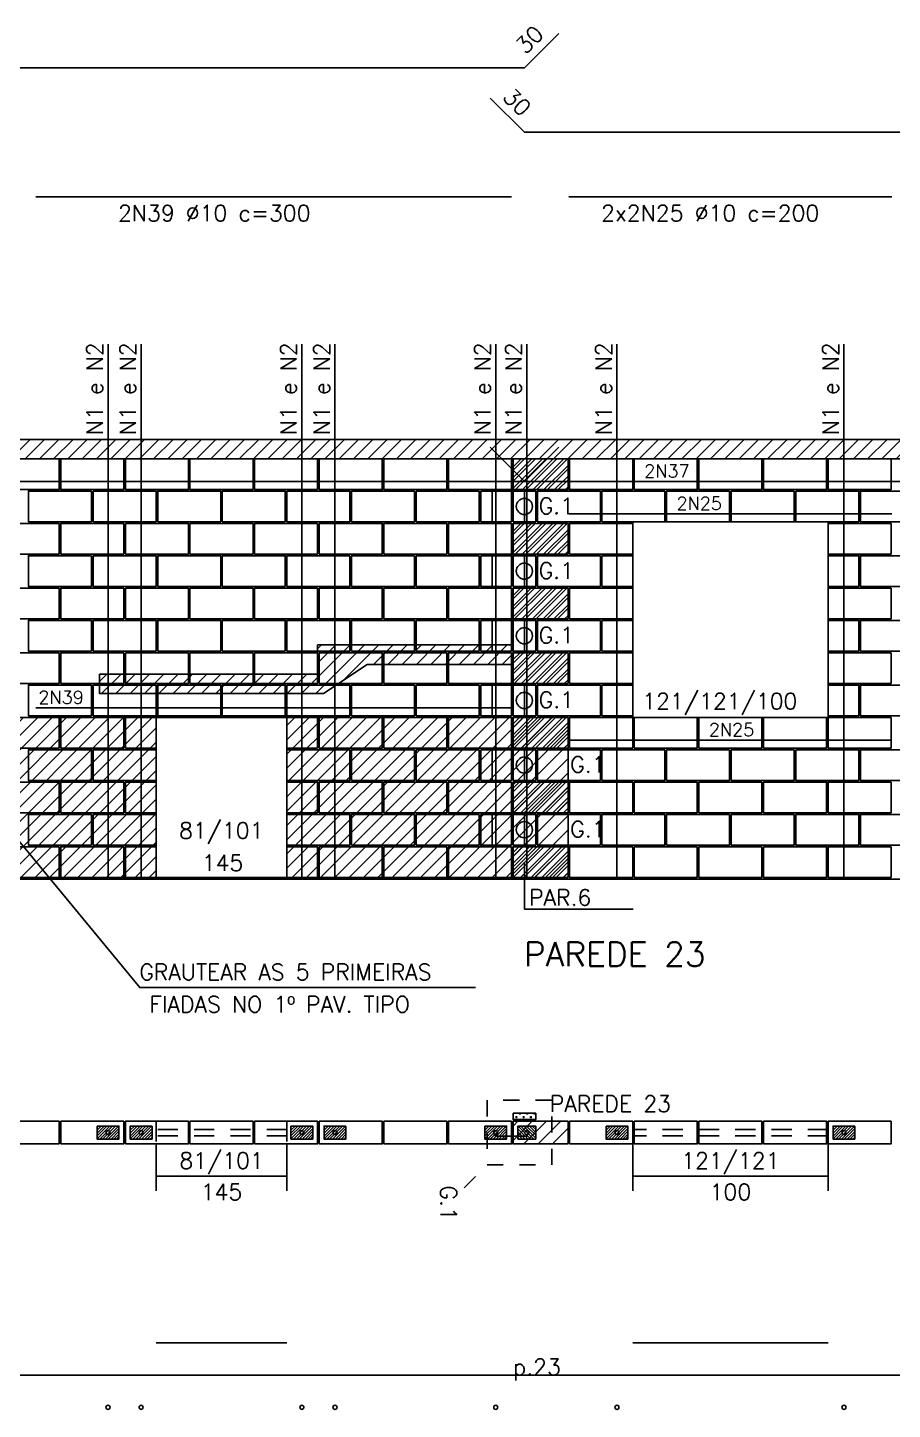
# Model space of a CAD drawing. Header units: metres. Extents: x -96 to 15, y -6 to 59.
# Drawn here: x -41.84 to -36.48, y -1.25 to 7.3 of the extents above; entities that cross this region are included whole.
import ezdxf
from ezdxf.enums import TextEntityAlignment as Align

# ---------------------------------------------------------------- set-up
doc = ezdxf.new("R2010")
doc.units = ezdxf.units.M
doc.header["$LTSCALE"] = 0.5
doc.header["$MEASUREMENT"] = 0
doc.linetypes.add('DASHDOT2', pattern=[0.5, 0.25, -0.125, 0, -0.125])
doc.linetypes.add('HIDDEN', pattern=[0.375, 0.25, -0.125])
for name, color, linetype in [('ALV01', 2, 'CONTINUOUS'), ('AUX00', 7, 'CONTINUOUS'), ('AUX01', 1, 'CONTINUOUS'), ('B04', 6, 'CONTINUOUS'), ('B19', 3, 'CONTINUOUS'), ('B19C', 124, 'CONTINUOUS'), ('B34', 150, 'CONTINUOUS'), ('B34C', 160, 'CONTINUOUS'), ('B39', 2, 'CONTINUOUS'), ('B39C', 5, 'CONTINUOUS'), ('B90°', 116, 'CONTINUOUS'), ('BLOCO-E', 2, 'CONTINUOUS'), ('BLOCO-I', 3, 'CONTINUOUS'), ('BLOCOS-E', 2, 'CONTINUOUS'), ('BP', 116, 'CONTINUOUS'), ('ESQ01', 5, 'CONTINUOUS'), ('ESQ03', 180, 'CONTINUOUS'), ('ESQUADRIAS', 5, 'HIDDEN'), ('FERRO', 4, 'CONTINUOUS'), ('FERRO_CANALETA', 4, 'CONTINUOUS'), ('FERRO_GROUTE', 4, 'CONTINUOUS'), ('G1', 6, 'CONTINUOUS'), ('GROUTE', 6, 'CONTINUOUS'), ('GROUTE01', 6, 'CONTINUOUS'), ('H04', 9, 'CONTINUOUS'), ('H34', 9, 'CONTINUOUS'), ('HATCH', 7, 'CONTINUOUS'), ('HATCHLAJE', 251, 'HIDDEN'), ('TXPR', 3, 'CONTINUOUS'), ('TXPR02', 3, 'CONTINUOUS'), ('TXT02', 2, 'CONTINUOUS'), ('TXT05', 4, 'CONTINUOUS'), ('VIG02', 3, 'CONTINUOUS')]:
    doc.layers.add(name, color=color, linetype=linetype)
doc.styles.add('ROMANS', font='romans.shx')
doc.styles.add('SIMPLEX', font='SIMPLEX')
pattern_1 = [(45, (-69.101895, 0.44987), (-0.04419417, 0.04419417), [])]
pattern_2 = [(45, (8.82601, 14.647574), (-0.03314893, 0.03314893), []), (45, (8.84811, 14.647574), (-0.03314893, 0.03314893), [])]

# ---------------------------------------------------------------- blocks, each defined once
blk = doc.blocks.new('*U32')
at = {"layer": 'AUX01'}
for p, q in [((0, 0), (0, -0.29)), ((1.21, 0), (1.21, -0.29)), ((1.21, -0.2), (0, -0.2))]:
    blk.add_line(p, q, dxfattribs=at)
at = {"layer": 'ESQUADRIAS'}
for p, q in [((0, 0.14), (0, 0)), ((1.21, 0.09), (0, 0.09)), ((1.21, 0.14), (1.21, 0)), ((1.21, 0.05), (0, 0.05))]:
    blk.add_line(p, q, dxfattribs=at)
at = {"layer": 'TXT02', "style": 'ROMANS'}
blk.add_attdef('LARG/ALT', text='', height=0.1, dxfattribs=at).set_placement((0.605, -0.1833), align=Align.BOTTOM_CENTER)
blk.add_attdef('PEIT', text='', height=0.1, dxfattribs=at).set_placement((0.605, -0.2475), align=Align.TOP_CENTER)
blk = doc.blocks.new('BE-14X04')
at = {"layer": 'H04'}
h = blk.add_hatch(dxfattribs=at)
h.set_pattern_fill('CROSS', color=256, scale=0.090009, style=0)
h.set_pattern_definition([(360, (9.124238, 13.820944), (0.02250224, 0.02250224), [0.01125112, -0.03375336]), (90, (9.129863, 13.815318), (-0.02250224, 0.02250224), [0.01125112, -0.03375336])])
h.paths.add_polyline_path([(-0.04, 0), (0, 0), (0, 0.14), (-0.04, 0.14)])
at = {"layer": 'B04'}
blk.add_lwpolyline([(0, 0), (-0.04, 0), (-0.04, 0.14), (0, 0.14)], close=True, dxfattribs=at)
blk = doc.blocks.new('*U30')
at = {"layer": 'AUX01'}
for p, q in [((0, 0.81), (0.29, 0.81)), ((0.2, 0.81), (0.2, 0)), ((0, 0), (0.29, 0))]:
    blk.add_line(p, q, dxfattribs=at)
at = {"layer": 'ESQUADRIAS'}
for p, q in [((-0.14, 0.81), (0, 0.81)), ((-0.09, 0.81), (-0.09, 0)), ((-0.05, 0.81), (-0.05, 0)), ((-0.14, 0), (0, 0))]:
    blk.add_line(p, q, dxfattribs=at)
at = {"layer": 'TXT02', "style": 'ROMANS'}
blk.add_attdef('LARG/ALT', text='', height=0.1, rotation=90, dxfattribs=at).set_placement((0.1833, 0.405), align=Align.BOTTOM_CENTER)
blk.add_attdef('PEIT', text='', height=0.1, rotation=90, dxfattribs=at).set_placement((0.2475, 0.405), align=Align.TOP_CENTER)
blk = doc.blocks.new('BE-14X34-VISTA')
at = {"layer": 'H34'}
h = blk.add_hatch(dxfattribs=at)
h.set_pattern_fill('ANSI32', color=256, scale=0.125012, style=0)
h.set_pattern_definition(pattern_2)
h.paths.add_polyline_path([(-0.3399, 0), (0.0001, 0), (0.0001, 0.19), (-0.3399, 0.19)])
at = {"layer": 'B34'}
blk.add_lwpolyline([(-0.34, 0), (0, 0), (0, 0.19), (-0.34, 0.19)], close=True, dxfattribs=at)
blk = doc.blocks.new('BP')
at = {"layer": 'BP'}
blk.add_lwpolyline([(0, 0), (0.14, 0), (0.14, 0.19), (0, 0.19)], close=True, dxfattribs=at)
blk.add_circle((0.07, 0.095), 0.05, dxfattribs=at)
blk = doc.blocks.new('BEC-14X34-VISTA')
at = {"layer": 'H34'}
h = blk.add_hatch(dxfattribs=at)
h.set_pattern_fill('ANSI32', color=160, scale=0.125012, style=0)
h.set_pattern_definition(pattern_2)
h.paths.add_polyline_path([(-0.3399, 0), (0.0001, 0), (0.0001, 0.19), (-0.3399, 0.19)])
at = {"layer": 'B34C'}
blk.add_lwpolyline([(-0.34, 0), (0, 0), (0, 0.19), (-0.34, 0.19)], close=True, dxfattribs=at)

msp = doc.modelspace()

# ---------------------------------------------------------------- hatches: boundary and pattern name
at = {"layer": 'AUX00'}
h = msp.add_hatch(dxfattribs=at)
h.set_pattern_fill('ANSI31', color=256, scale=0.5)
h.set_pattern_definition([(45, (-197.49209, -22.475243), (-0.044194174, 0.044194174), [])])
h.paths.add_polyline_path([(-41.3919, 3.2969), (-40.0419, 3.2969), (-40.0419, 3.4779), (-38.8319, 3.4779), (-38.8319, 3.3579), (-39.7354, 3.3579), (-40.0054, 3.1769), (-41.3919, 3.1769)])
h = msp.add_hatch(dxfattribs=at)
h.set_pattern_fill('ANSI31', scale=0.1, style=0)
h.set_pattern_definition([(45, (1.683422, -23.998318), (-0.0088388348, 0.0088388348), [])])
h.paths.add_polyline_path([(-41.4069, 0.5009), (-41.4069, 0.4209), (-41.2719, 0.4209), (-41.2719, 0.5009)])
h = msp.add_hatch(dxfattribs=at)
h.set_pattern_fill('ANSI31', scale=0.1, style=0)
h.set_pattern_definition([(45, (2.083422, -23.998318), (-0.0088388348, 0.0088388348), [])])
h.paths.add_polyline_path([(-41.0669, 0.5009), (-41.0669, 0.4209), (-41.2019, 0.4209), (-41.2019, 0.5009)])
h = msp.add_hatch(dxfattribs=at)
h.set_pattern_fill('ANSI31', scale=0.1, style=0)
h.set_pattern_definition([(45, (2.883422, -23.998318), (-0.0088388348, 0.0088388348), [])])
h.paths.add_polyline_path([(-40.2069, 0.5009), (-40.2069, 0.4209), (-40.0719, 0.4209), (-40.0719, 0.5009)])
h = msp.add_hatch(dxfattribs=at)
h.set_pattern_fill('ANSI31', scale=0.1, style=0)
h.set_pattern_definition([(45, (3.283422, -23.998318), (-0.0088388348, 0.0088388348), [])])
h.paths.add_polyline_path([(-39.8669, 0.5009), (-39.8669, 0.4209), (-40.0019, 0.4209), (-40.0019, 0.5009)])
h = msp.add_hatch(dxfattribs=at)
h.set_pattern_fill('ANSI31', scale=0.1, style=0)
h.set_pattern_definition([(45, (4.083422, -23.998318), (-0.0088388348, 0.0088388348), [])])
h.paths.add_polyline_path([(-39.0069, 0.5009), (-39.0069, 0.4209), (-38.8719, 0.4209), (-38.8719, 0.5009)])
h = msp.add_hatch(dxfattribs=at)
h.set_pattern_fill('ANSI31', scale=0.1, angle=-90, style=0)
h.set_pattern_definition([(135, (0.03, 0.03), (0.0088388348, 0.0088388348), [])])
h.paths.add_polyline_path([(-38.6919, 0.4209), (-38.6919, 0.5009), (-38.8019, 0.5009), (-38.8019, 0.4209)])
h = msp.add_hatch(dxfattribs=at)
h.set_pattern_fill('ANSI31', scale=0.1, style=0)
h.set_pattern_definition([(45, (4.833422, -23.998318), (-0.0088388348, 0.0088388348), [])])
h.paths.add_polyline_path([(-38.2569, 0.5009), (-38.2569, 0.4209), (-38.1219, 0.4209), (-38.1219, 0.5009)])
h = msp.add_hatch(dxfattribs=at)
h.set_pattern_fill('ANSI31', scale=0.1, style=0)
h.set_pattern_definition([(45, (6.433422, -23.998318), (-0.0088388348, 0.0088388348), [])])
h.paths.add_polyline_path([(-36.7169, 0.5009), (-36.7169, 0.4209), (-36.8519, 0.4209), (-36.8519, 0.5009)])
at = {"layer": 'B34'}
h = msp.add_hatch(dxfattribs=at)
h.set_pattern_fill('ANSI31', scale=0.5, style=0)
h.paths.add_polyline_path([(-38.4919, 0.3909), (-38.8319, 0.3909), (-38.8319, 0.5309), (-38.4919, 0.5309)])
at = {"layer": 'HATCH'}
h = msp.add_hatch(dxfattribs=at)
h.set_pattern_fill('ANSI31', color=256, scale=0.5, style=0)
h.set_pattern_definition(pattern_1)
h.paths.add_polyline_path([(-40.2319, 3.0299), (-40.2319, 2.0399), (-38.4921, 2.0399), (-38.4921, 3.0299)])
h.paths.add_polyline_path([(-41.0419, 3.0299), (-42.2669, 3.0299), (-42.2669, 2.0399), (-41.0419, 2.0399)])
at = {"layer": 'HATCHLAJE'}
h = msp.add_hatch(dxfattribs=at)
h.set_pattern_fill('ANSI31', color=256, scale=0.5)
h.set_pattern_definition(pattern_1)
h.paths.add_polyline_path([(-31.0919, 4.7499), (-46.2319, 4.7499), (-46.2319, 4.6299), (-31.0919, 4.6299)])

# ---------------------------------------------------------------- linework, layer by layer
at = {"layer": 'ALV01'}
for p in [(-46.2319, -1.0391), (-31.0919, -1.0391)]:
    msp.add_line(p, (-38.8319, -1.0391), dxfattribs=at)
at = {"layer": 'AUX00'}
msp.add_lwpolyline([(-41.3919, 3.2969), (-40.0419, 3.2969), (-40.0419, 3.4779), (-38.8319, 3.4779), (-38.8319, 3.3579), (-39.7354, 3.3579), (-40.0054, 3.1769), (-41.3919, 3.1769), (-41.3919, 3.2969)], dxfattribs=at)
at = {"layer": 'AUX01', "linetype": 'DASHDOT2', "ltscale": 0.5}
msp.add_line((-39.1344, 0.1194), (-38.993, 0.2609), dxfattribs=at)
at = {"layer": 'AUX01'}
for points in [[(-31.0919, 7.2799), (-31.0919, 2.0299), (-46.2319, 2.0299), (-46.2319, 7.2799)], [(-41.9417, 2.3249), (-41.1427, 1.3582), (-39.0647, 1.3582)], [(-38.7621, 2.1349), (-38.7621, 1.8441), (-38.0885, 1.8441)]]:
    msp.add_lwpolyline(points, dxfattribs=at)
for points in [[(-38.0919, 3.0299), (-36.8819, 3.0299), (-36.8819, 4.2399), (-38.0919, 4.2399)], [(-41.0419, 3.0399), (-41.0419, 2.0299), (-40.2319, 2.0299), (-40.2319, 3.0399)]]:
    msp.add_lwpolyline(points, close=True, dxfattribs=at)
at = {"layer": 'AUX01', "linetype": 'DASHDOT2', "ltscale": 0.5}
msp.add_lwpolyline([(-38.593, 0.2609), (-38.593, 0.6609), (-38.993, 0.6609), (-38.993, 0.2609)], close=True, dxfattribs=at)
at = {"layer": 'B19'}
for points in [[(-39.0319, 4.4299), (-38.8419, 4.4299), (-38.8419, 4.2399), (-39.0319, 4.2399)], [(-39.0319, 4.0299), (-38.8419, 4.0299), (-38.8419, 3.8399), (-39.0319, 3.8399)], [(-38.2819, 4.0299), (-38.0919, 4.0299), (-38.0919, 3.8399), (-38.2819, 3.8399)], [(-36.8819, 4.0299), (-36.6919, 4.0299), (-36.6919, 3.8399), (-36.8819, 3.8399)], [(-39.0319, 3.6299), (-38.8419, 3.6299), (-38.8419, 3.4399), (-39.0319, 3.4399)], [(-38.2819, 3.6299), (-38.0919, 3.6299), (-38.0919, 3.4399), (-38.2819, 3.4399)], [(-36.8819, 3.6299), (-36.6919, 3.6299), (-36.6919, 3.4399), (-36.8819, 3.4399)], [(-38.2819, 3.2299), (-38.0919, 3.2299), (-38.0919, 3.0399), (-38.2819, 3.0399)], [(-36.8819, 3.2299), (-36.6919, 3.2299), (-36.6919, 3.0399), (-36.8819, 3.0399)], [(-41.2319, 2.8399), (-41.0419, 2.8399), (-41.0419, 3.0299), (-41.2319, 3.0299)], [(-40.0419, 2.8399), (-40.2319, 2.8399), (-40.2319, 3.0299), (-40.0419, 3.0299)], [(-39.0319, 2.8299), (-38.8419, 2.8299), (-38.8419, 2.6399), (-39.0319, 2.6399)], [(-41.2319, 2.4399), (-41.0419, 2.4399), (-41.0419, 2.6299), (-41.2319, 2.6299)], [(-40.0419, 2.4399), (-40.2319, 2.4399), (-40.2319, 2.6299), (-40.0419, 2.6299)], [(-39.0319, 2.4299), (-38.8419, 2.4299), (-38.8419, 2.2399), (-39.0319, 2.2399)]]:
    msp.add_lwpolyline(points, close=True, dxfattribs=at)
at = {"layer": 'B19C'}
for points in [[(-39.0319, 3.2299), (-38.8419, 3.2299), (-38.8419, 3.0399), (-39.0319, 3.0399)], [(-41.2319, 2.0399), (-41.0419, 2.0399), (-41.0419, 2.2299), (-41.2319, 2.2299)], [(-40.0419, 2.0399), (-40.2319, 2.0399), (-40.2319, 2.2299), (-40.0419, 2.2299)]]:
    msp.add_lwpolyline(points, close=True, dxfattribs=at)
at = {"layer": 'B39'}
for points in [[(-41.4419, 4.4299), (-41.4419, 4.2399), (-41.8319, 4.2399), (-41.8319, 4.4299)], [(-41.4319, 4.4299), (-41.4319, 4.2399), (-41.0419, 4.2399), (-41.0419, 4.4299)], [(-40.6419, 4.2399), (-40.6419, 4.4299), (-41.0319, 4.4299), (-41.0319, 4.2399)], [(-40.2419, 4.2399), (-40.2419, 4.4299), (-40.6319, 4.4299), (-40.6319, 4.2399)], [(-40.2319, 4.4299), (-40.2319, 4.2399), (-39.8419, 4.2399), (-39.8419, 4.4299)], [(-39.4419, 4.4299), (-39.4419, 4.2399), (-39.8319, 4.2399), (-39.8319, 4.4299)], [(-39.0419, 4.4299), (-39.0419, 4.2399), (-39.4319, 4.2399), (-39.4319, 4.4299)], [(-41.6419, 4.2299), (-41.6419, 4.0399), (-42.0319, 4.0399), (-42.0319, 4.2299)], [(-41.2419, 4.2299), (-41.2419, 4.0399), (-41.6319, 4.0399), (-41.6319, 4.2299)], [(-41.2319, 4.2299), (-41.2319, 4.0399), (-40.8419, 4.0399), (-40.8419, 4.2299)], [(-40.4419, 4.2299), (-40.4419, 4.0399), (-40.8319, 4.0399), (-40.8319, 4.2299)], [(-40.0419, 4.2299), (-40.0419, 4.0399), (-40.4319, 4.0399), (-40.4319, 4.2299)], [(-40.0319, 4.2299), (-40.0319, 4.0399), (-39.6419, 4.0399), (-39.6419, 4.2299)], [(-39.2419, 4.2299), (-39.2419, 4.0399), (-39.6319, 4.0399), (-39.6319, 4.2299)], [(-38.8419, 4.2299), (-38.8419, 4.0399), (-39.2319, 4.0399), (-39.2319, 4.2299)], [(-38.0919, 4.2299), (-38.0919, 4.0399), (-38.4819, 4.0399), (-38.4819, 4.2299)], [(-36.4919, 4.2299), (-36.4919, 4.0399), (-36.8819, 4.0399), (-36.8819, 4.2299)], [(-41.4419, 4.0299), (-41.4419, 3.8399), (-41.8319, 3.8399), (-41.8319, 4.0299)], [(-41.4319, 4.0299), (-41.4319, 3.8399), (-41.0419, 3.8399), (-41.0419, 4.0299)], [(-40.6419, 3.8399), (-40.6419, 4.0299), (-41.0319, 4.0299), (-41.0319, 3.8399)], [(-40.2419, 3.8399), (-40.2419, 4.0299), (-40.6319, 4.0299), (-40.6319, 3.8399)], [(-39.8419, 4.0299), (-39.8419, 3.8399), (-40.2319, 3.8399), (-40.2319, 4.0299)], [(-39.4419, 4.0299), (-39.4419, 3.8399), (-39.8319, 3.8399), (-39.8319, 4.0299)], [(-39.0419, 4.0299), (-39.0419, 3.8399), (-39.4319, 3.8399), (-39.4319, 4.0299)], [(-38.2919, 4.0299), (-38.2919, 3.8399), (-38.6819, 3.8399), (-38.6819, 4.0299)], [(-36.2919, 4.0299), (-36.2919, 3.8399), (-36.6819, 3.8399), (-36.6819, 4.0299)], [(-41.6419, 3.8299), (-41.6419, 3.6399), (-42.0319, 3.6399), (-42.0319, 3.8299)], [(-41.2419, 3.8299), (-41.2419, 3.6399), (-41.6319, 3.6399), (-41.6319, 3.8299)], [(-41.2319, 3.8299), (-41.2319, 3.6399), (-40.8419, 3.6399), (-40.8419, 3.8299)], [(-40.4419, 3.8299), (-40.4419, 3.6399), (-40.8319, 3.6399), (-40.8319, 3.8299)], [(-40.0419, 3.8299), (-40.0419, 3.6399), (-40.4319, 3.6399), (-40.4319, 3.8299)], [(-40.0319, 3.8299), (-40.0319, 3.6399), (-39.6419, 3.6399), (-39.6419, 3.8299)], [(-39.2419, 3.8299), (-39.2419, 3.6399), (-39.6319, 3.6399), (-39.6319, 3.8299)], [(-38.8419, 3.8299), (-38.8419, 3.6399), (-39.2319, 3.6399), (-39.2319, 3.8299)], [(-38.0919, 3.8299), (-38.0919, 3.6399), (-38.4819, 3.6399), (-38.4819, 3.8299)], [(-36.4919, 3.8299), (-36.4919, 3.6399), (-36.8819, 3.6399), (-36.8819, 3.8299)], [(-41.4419, 3.6299), (-41.4419, 3.4399), (-41.8319, 3.4399), (-41.8319, 3.6299)], [(-41.4319, 3.4399), (-41.4319, 3.6299), (-41.0419, 3.6299), (-41.0419, 3.4399)], [(-40.6419, 3.4399), (-40.6419, 3.6299), (-41.0319, 3.6299), (-41.0319, 3.4399)], [(-40.2419, 3.4399), (-40.2419, 3.6299), (-40.6319, 3.6299), (-40.6319, 3.4399)], [(-40.2319, 3.4399), (-40.2319, 3.6299), (-39.8419, 3.6299), (-39.8419, 3.4399)], [(-39.4419, 3.6299), (-39.4419, 3.4399), (-39.8319, 3.4399), (-39.8319, 3.6299)], [(-39.0419, 3.6299), (-39.0419, 3.4399), (-39.4319, 3.4399), (-39.4319, 3.6299)], [(-38.2919, 3.6299), (-38.2919, 3.4399), (-38.6819, 3.4399), (-38.6819, 3.6299)], [(-36.2919, 3.6299), (-36.2919, 3.4399), (-36.6819, 3.4399), (-36.6819, 3.6299)], [(-41.6419, 3.4299), (-41.6419, 3.2399), (-42.0319, 3.2399), (-42.0319, 3.4299)], [(-41.2419, 3.4299), (-41.2419, 3.2399), (-41.6319, 3.2399), (-41.6319, 3.4299)], [(-41.2319, 3.4299), (-41.2319, 3.2399), (-40.8419, 3.2399), (-40.8419, 3.4299)], [(-40.4419, 3.4299), (-40.4419, 3.2399), (-40.8319, 3.2399), (-40.8319, 3.4299)], [(-40.0419, 3.4299), (-40.0419, 3.2399), (-40.4319, 3.2399), (-40.4319, 3.4299)], [(-40.0319, 3.4299), (-40.0319, 3.2399), (-39.6419, 3.2399), (-39.6419, 3.4299)], [(-39.2419, 3.4299), (-39.2419, 3.2399), (-39.6319, 3.2399), (-39.6319, 3.4299)], [(-38.8419, 3.4299), (-38.8419, 3.2399), (-39.2319, 3.2399), (-39.2319, 3.4299)], [(-38.0919, 3.4299), (-38.0919, 3.2399), (-38.4819, 3.2399), (-38.4819, 3.4299)], [(-36.4919, 3.4299), (-36.4919, 3.2399), (-36.8819, 3.2399), (-36.8819, 3.4299)], [(-38.2919, 3.2299), (-38.2919, 3.0399), (-38.6819, 3.0399), (-38.6819, 3.2299)], [(-36.2919, 3.2299), (-36.2919, 3.0399), (-36.6819, 3.0399), (-36.6819, 3.2299)], [(-41.6419, 3.0299), (-41.6419, 2.8399), (-42.0319, 2.8399), (-42.0319, 3.0299)], [(-41.2419, 3.0299), (-41.2419, 2.8399), (-41.6319, 2.8399), (-41.6319, 3.0299)], [(-40.0319, 3.0299), (-40.0319, 2.8399), (-39.6419, 2.8399), (-39.6419, 3.0299)], [(-39.2419, 3.0299), (-39.2419, 2.8399), (-39.6319, 2.8399), (-39.6319, 3.0299)], [(-38.8419, 3.0299), (-38.8419, 2.8399), (-39.2319, 2.8399), (-39.2319, 3.0299)], [(-41.4419, 2.8299), (-41.4419, 2.6399), (-41.8319, 2.6399), (-41.8319, 2.8299)], [(-41.4319, 2.8299), (-41.4319, 2.6399), (-41.0419, 2.6399), (-41.0419, 2.8299)], [(-40.2319, 2.8299), (-40.2319, 2.6399), (-39.8419, 2.6399), (-39.8419, 2.8299)], [(-39.4419, 2.8299), (-39.4419, 2.6399), (-39.8319, 2.6399), (-39.8319, 2.8299)], [(-39.0419, 2.8299), (-39.0419, 2.6399), (-39.4319, 2.6399), (-39.4319, 2.8299)], [(-38.2919, 2.8299), (-38.2919, 2.6399), (-38.6819, 2.6399), (-38.6819, 2.8299)], [(-37.8919, 2.8299), (-37.8919, 2.6399), (-38.2819, 2.6399), (-38.2819, 2.8299)], [(-37.4919, 2.8299), (-37.4919, 2.6399), (-37.8819, 2.6399), (-37.8819, 2.8299)], [(-37.0919, 2.8299), (-37.0919, 2.6399), (-37.4819, 2.6399), (-37.4819, 2.8299)], [(-37.0819, 2.8299), (-37.0819, 2.6399), (-36.6919, 2.6399), (-36.6919, 2.8299)], [(-36.2919, 2.8299), (-36.2919, 2.6399), (-36.6819, 2.6399), (-36.6819, 2.8299)], [(-41.6419, 2.6299), (-41.6419, 2.4399), (-42.0319, 2.4399), (-42.0319, 2.6299)], [(-41.2419, 2.6299), (-41.2419, 2.4399), (-41.6319, 2.4399), (-41.6319, 2.6299)], [(-40.0319, 2.6299), (-40.0319, 2.4399), (-39.6419, 2.4399), (-39.6419, 2.6299)], [(-39.2419, 2.6299), (-39.2419, 2.4399), (-39.6319, 2.4399), (-39.6319, 2.6299)], [(-38.8419, 2.6299), (-38.8419, 2.4399), (-39.2319, 2.4399), (-39.2319, 2.6299)], [(-38.0919, 2.6299), (-38.0919, 2.4399), (-38.4819, 2.4399), (-38.4819, 2.6299)], [(-37.6919, 2.6299), (-37.6919, 2.4399), (-38.0819, 2.4399), (-38.0819, 2.6299)], [(-37.2919, 2.6299), (-37.2919, 2.4399), (-37.6819, 2.4399), (-37.6819, 2.6299)], [(-37.2819, 2.6299), (-37.2819, 2.4399), (-36.8919, 2.4399), (-36.8919, 2.6299)], [(-36.4919, 2.6299), (-36.4919, 2.4399), (-36.8819, 2.4399), (-36.8819, 2.6299)], [(-41.4419, 2.4299), (-41.4419, 2.2399), (-41.8319, 2.2399), (-41.8319, 2.4299)], [(-41.4319, 2.4299), (-41.4319, 2.2399), (-41.0419, 2.2399), (-41.0419, 2.4299)], [(-40.2319, 2.4299), (-40.2319, 2.2399), (-39.8419, 2.2399), (-39.8419, 2.4299)], [(-39.4419, 2.4299), (-39.4419, 2.2399), (-39.8319, 2.2399), (-39.8319, 2.4299)], [(-39.0419, 2.4299), (-39.0419, 2.2399), (-39.4319, 2.2399), (-39.4319, 2.4299)], [(-38.2919, 2.4299), (-38.2919, 2.2399), (-38.6819, 2.2399), (-38.6819, 2.4299)], [(-37.8919, 2.4299), (-37.8919, 2.2399), (-38.2819, 2.2399), (-38.2819, 2.4299)], [(-37.4919, 2.4299), (-37.4919, 2.2399), (-37.8819, 2.2399), (-37.8819, 2.4299)], [(-37.0919, 2.4299), (-37.0919, 2.2399), (-37.4819, 2.2399), (-37.4819, 2.4299)], [(-37.0819, 2.4299), (-37.0819, 2.2399), (-36.6919, 2.2399), (-36.6919, 2.4299)], [(-36.2919, 2.4299), (-36.2919, 2.2399), (-36.6819, 2.2399), (-36.6819, 2.4299)], [(-41.6419, 2.2299), (-41.6419, 2.0399), (-42.0319, 2.0399), (-42.0319, 2.2299)], [(-41.2419, 2.2299), (-41.2419, 2.0399), (-41.6319, 2.0399), (-41.6319, 2.2299)], [(-40.0319, 2.2299), (-40.0319, 2.0399), (-39.6419, 2.0399), (-39.6419, 2.2299)], [(-39.2419, 2.2299), (-39.2419, 2.0399), (-39.6319, 2.0399), (-39.6319, 2.2299)], [(-38.8419, 2.2299), (-38.8419, 2.0399), (-39.2319, 2.0399), (-39.2319, 2.2299)], [(-38.0919, 2.2299), (-38.0919, 2.0399), (-38.4819, 2.0399), (-38.4819, 2.2299)], [(-37.6919, 2.2299), (-37.6919, 2.0399), (-38.0819, 2.0399), (-38.0819, 2.2299)], [(-37.2919, 2.2299), (-37.2919, 2.0399), (-37.6819, 2.0399), (-37.6819, 2.2299)], [(-37.2819, 2.2299), (-37.2819, 2.0399), (-36.8919, 2.0399), (-36.8919, 2.2299)], [(-36.4919, 2.2299), (-36.4919, 2.0399), (-36.8819, 2.0399), (-36.8819, 2.2299)]]:
    msp.add_lwpolyline(points, close=True, dxfattribs=at)
at = {"layer": 'B39C'}
for points in [[(-41.6419, 4.6299), (-41.6419, 4.4399), (-42.0319, 4.4399), (-42.0319, 4.6299)], [(-41.2419, 4.6299), (-41.2419, 4.4399), (-41.6319, 4.4399), (-41.6319, 4.6299)], [(-41.2319, 4.4399), (-41.2319, 4.6299), (-40.8419, 4.6299), (-40.8419, 4.4399)], [(-40.4419, 4.4399), (-40.4419, 4.6299), (-40.8319, 4.6299), (-40.8319, 4.4399)], [(-40.0419, 4.4399), (-40.0419, 4.6299), (-40.4319, 4.6299), (-40.4319, 4.4399)], [(-40.0319, 4.6299), (-40.0319, 4.4399), (-39.6419, 4.4399), (-39.6419, 4.6299)], [(-39.2419, 4.6299), (-39.2419, 4.4399), (-39.6319, 4.4399), (-39.6319, 4.6299)], [(-38.8419, 4.6299), (-38.8419, 4.4399), (-39.2319, 4.4399), (-39.2319, 4.6299)], [(-38.0919, 4.6299), (-38.0919, 4.4399), (-38.4819, 4.4399), (-38.4819, 4.6299)], [(-37.6919, 4.6299), (-37.6919, 4.4399), (-38.0819, 4.4399), (-38.0819, 4.6299)], [(-37.2919, 4.6299), (-37.2919, 4.4399), (-37.6819, 4.4399), (-37.6819, 4.6299)], [(-37.2819, 4.6299), (-37.2819, 4.4399), (-36.8919, 4.4399), (-36.8919, 4.6299)], [(-36.4919, 4.6299), (-36.4919, 4.4399), (-36.8819, 4.4399), (-36.8819, 4.6299)], [(-38.2919, 4.4299), (-38.2919, 4.2399), (-38.6819, 4.2399), (-38.6819, 4.4299)], [(-37.8919, 4.4299), (-37.8919, 4.2399), (-38.2819, 4.2399), (-38.2819, 4.4299)], [(-37.4919, 4.4299), (-37.4919, 4.2399), (-37.8819, 4.2399), (-37.8819, 4.4299)], [(-37.0919, 4.4299), (-37.0919, 4.2399), (-37.4819, 4.2399), (-37.4819, 4.4299)], [(-37.0819, 4.4299), (-37.0819, 4.2399), (-36.6919, 4.2399), (-36.6919, 4.4299)], [(-36.2919, 4.4299), (-36.2919, 4.2399), (-36.6819, 4.2399), (-36.6819, 4.4299)], [(-41.4419, 3.2299), (-41.4419, 3.0399), (-41.8319, 3.0399), (-41.8319, 3.2299)], [(-41.4319, 3.0399), (-41.4319, 3.2299), (-41.0419, 3.2299), (-41.0419, 3.0399)], [(-40.6419, 3.0399), (-40.6419, 3.2299), (-41.0319, 3.2299), (-41.0319, 3.0399)], [(-40.2419, 3.0399), (-40.2419, 3.2299), (-40.6319, 3.2299), (-40.6319, 3.0399)], [(-39.8419, 3.0399), (-39.8419, 3.2299), (-40.2319, 3.2299), (-40.2319, 3.0399)], [(-39.4419, 3.2299), (-39.4419, 3.0399), (-39.8319, 3.0399), (-39.8319, 3.2299)], [(-39.0419, 3.2299), (-39.0419, 3.0399), (-39.4319, 3.0399), (-39.4319, 3.2299)], [(-38.0919, 3.0299), (-38.0919, 2.8399), (-38.4819, 2.8399), (-38.4819, 3.0299)], [(-37.6919, 3.0299), (-37.6919, 2.8399), (-38.0819, 2.8399), (-38.0819, 3.0299)], [(-37.2919, 3.0299), (-37.2919, 2.8399), (-37.6819, 2.8399), (-37.6819, 3.0299)], [(-37.2819, 3.0299), (-37.2819, 2.8399), (-36.8919, 2.8399), (-36.8919, 3.0299)], [(-36.4919, 3.0299), (-36.4919, 2.8399), (-36.8819, 2.8399), (-36.8819, 3.0299)]]:
    msp.add_lwpolyline(points, close=True, dxfattribs=at)
at = {"layer": 'BLOCO-E'}
msp.add_lwpolyline([(-38.4919, 0.3909), (-38.8319, 0.3909), (-38.8319, 0.5309), (-38.4919, 0.5309)], close=True, dxfattribs=at)
at = {"layer": 'BLOCO-I', "color": 3}
for points in [[(-41.4069, 0.5009), (-41.4069, 0.4209), (-41.2719, 0.4209), (-41.2719, 0.5009)], [(-41.0669, 0.5009), (-41.0669, 0.4209), (-41.2019, 0.4209), (-41.2019, 0.5009)], [(-40.2069, 0.5009), (-40.2069, 0.4209), (-40.0719, 0.4209), (-40.0719, 0.5009)], [(-39.8669, 0.5009), (-39.8669, 0.4209), (-40.0019, 0.4209), (-40.0019, 0.5009)], [(-39.0069, 0.5009), (-39.0069, 0.4209), (-38.8719, 0.4209), (-38.8719, 0.5009)], [(-38.6919, 0.4209), (-38.6919, 0.5009), (-38.8019, 0.5009), (-38.8019, 0.4209)], [(-38.2569, 0.5009), (-38.2569, 0.4209), (-38.1219, 0.4209), (-38.1219, 0.5009)], [(-36.7169, 0.5009), (-36.7169, 0.4209), (-36.8519, 0.4209), (-36.8519, 0.5009)]]:
    msp.add_lwpolyline(points, close=True, dxfattribs=at)
at = {"layer": 'BLOCOS-E'}
for points in [[(-42.0319, 0.3909), (-41.6419, 0.3909), (-41.6419, 0.5309), (-42.0319, 0.5309)], [(-41.6319, 0.3909), (-41.2419, 0.3909), (-41.2419, 0.5309), (-41.6319, 0.5309)], [(-41.2319, 0.3909), (-40.8419, 0.3909), (-40.8419, 0.5309), (-41.2319, 0.5309)], [(-40.8319, 0.3909), (-40.4419, 0.3909), (-40.4419, 0.5309), (-40.8319, 0.5309)], [(-40.4319, 0.3909), (-40.0419, 0.3909), (-40.0419, 0.5309), (-40.4319, 0.5309)], [(-40.0319, 0.3909), (-39.6419, 0.3909), (-39.6419, 0.5309), (-40.0319, 0.5309)], [(-39.6319, 0.3909), (-39.2419, 0.3909), (-39.2419, 0.5309), (-39.6319, 0.5309)], [(-39.2319, 0.3909), (-38.8419, 0.3909), (-38.8419, 0.5309), (-39.2319, 0.5309)], [(-38.4819, 0.3909), (-38.0919, 0.3909), (-38.0919, 0.5309), (-38.4819, 0.5309)], [(-38.0819, 0.3909), (-37.6919, 0.3909), (-37.6919, 0.5309), (-38.0819, 0.5309)], [(-37.6819, 0.3909), (-37.2919, 0.3909), (-37.2919, 0.5309), (-37.6819, 0.5309)], [(-37.2819, 0.3909), (-36.8919, 0.3909), (-36.8919, 0.5309), (-37.2819, 0.5309)], [(-36.8819, 0.3909), (-36.4919, 0.3909), (-36.4919, 0.5309), (-36.8819, 0.5309)]]:
    msp.add_lwpolyline(points, close=True, dxfattribs=at)
at = {"layer": 'ESQ01'}
msp.add_line((-38.0919, -0.8392), (-36.8819, -0.8392), dxfattribs=at)
at = {"layer": 'ESQ03'}
msp.add_line((-41.0419, -0.8392), (-40.2319, -0.8392), dxfattribs=at)
at = {"layer": 'FERRO'}
msp.add_line((-38.9447, 0.4385), (-38.7447, 0.4385), dxfattribs=at)
at = {"layer": 'FERRO_CANALETA'}
for p, q in [((-41.7869, 6.2499), (-38.8419, 6.2499)), ((-41.7869, 3.0899), (-38.8419, 3.0899))]:
    msp.add_line(p, q, dxfattribs=at)
for points in [[(-46.374, 7.262), (-46.1619, 7.0499), (-38.7621, 7.0499), (-38.7621, 7.0499), (-38.5499, 7.262)], [(-30.9498, 6.862), (-31.1619, 6.6499), (-38.7621, 6.6499), (-38.9742, 6.862)], [(-36.4869, 6.2499), (-38.4869, 6.2499)], [(-46.374, 4.702), (-46.1619, 4.4899), (-38.7621, 4.4899), (-38.7621, 4.4899), (-38.5499, 4.702)], [(-30.9498, 4.702), (-31.1619, 4.4899), (-38.7621, 4.4899), (-38.9742, 4.702)], [(-36.4869, 4.2899), (-38.4869, 4.2899)], [(-36.4869, 2.8899), (-38.4869, 2.8899)]]:
    msp.add_lwpolyline(points, dxfattribs=at)
at = {"layer": 'FERRO_GROUTE'}
for p, q in [((-41.3394, 2.0299), (-41.3394, 5.3399)), ((-41.1344, 2.0299), (-41.1344, 5.3399)), ((-40.1394, 2.0299), (-40.1394, 5.3399)), ((-39.9344, 2.0299), (-39.9344, 5.3399)), ((-38.9394, 2.0299), (-38.9394, 5.3399)), ((-38.7469, 2.0299), (-38.7469, 5.3399)), ((-38.1894, 2.0299), (-38.1894, 5.3399)), ((-36.7844, 2.0299), (-36.7844, 5.3399))]:
    msp.add_line(p, q, dxfattribs=at)
at = {"layer": 'G1'}
for points in [[(-38.7621, 4.2349), (-38.7621, 4.4349), (-38.9621, 4.4349), (-38.9621, 4.2349)], [(-38.7621, 3.8349), (-38.7621, 4.0349), (-38.9621, 4.0349), (-38.9621, 3.8349)], [(-38.7621, 3.4349), (-38.7621, 3.6349), (-38.9621, 3.6349), (-38.9621, 3.4349)], [(-38.7621, 3.0349), (-38.7621, 3.2349), (-38.9621, 3.2349), (-38.9621, 3.0349)], [(-38.7621, 2.6349), (-38.7621, 2.8349), (-38.9621, 2.8349), (-38.9621, 2.6349)], [(-38.7621, 2.2349), (-38.7621, 2.4349), (-38.9621, 2.4349), (-38.9621, 2.2349)]]:
    msp.add_lwpolyline(points, dxfattribs=at)
at = {"layer": 'GROUTE', "color": 6}
msp.add_circle((-38.7469, 0.4609), 0.0125, dxfattribs=at)
at = {"layer": 'GROUTE01', "color": 6}
for centre in [(-41.3394, 0.4609), (-41.1344, 0.4609), (-40.1394, 0.4609), (-39.9344, 0.4609), (-38.9394, 0.4609), (-38.1894, 0.4609), (-36.7844, 0.4609), (-41.3394, -1.2391), (-41.1344, -1.2391), (-40.1394, -1.2391), (-39.9344, -1.2391), (-38.9394, -1.2391), (-38.1894, -1.2391), (-36.7844, -1.2391)]:
    msp.add_circle(centre, 0.0125, dxfattribs=at)
at = {"layer": 'HATCH'}
msp.add_lwpolyline([(-42.2669, 2.0399), (-38.4921, 2.0399), (-38.4921, 3.0299), (-42.2669, 3.0299)], close=True, dxfattribs=at)
at = {"layer": 'VIG02'}
msp.add_lwpolyline([(-31.0919, 4.7499), (-46.2319, 4.7499), (-46.2319, 4.6299), (-31.0919, 4.6299)], close=True, dxfattribs=at)

# ---------------------------------------------------------------- block references
at = {"layer": 'B34'}
for p in [(-38.4921, 4.0399), (-38.4921, 3.6399), (-38.4921, 3.2399), (-38.4921, 2.8399), (-38.4921, 2.4399), (-38.4921, 2.0399)]:
    msp.add_blockref('BE-14X34-VISTA', p, dxfattribs=at)
at = {"layer": 'B34C'}
msp.add_blockref('BEC-14X34-VISTA', (-38.4919, 4.4399), dxfattribs=at)
at = {"layer": 'B90°'}
for p in [(-38.8321, 4.2399), (-38.8321, 3.8399), (-38.8321, 3.4399), (-38.8321, 3.0399), (-38.8321, 2.6399), (-38.8321, 2.2399)]:
    msp.add_blockref('BP', p, dxfattribs=at)
at = {"layer": 'BLOCO-E', "xscale": -1, "rotation": 270}
msp.add_blockref('BE-14X04', (-38.8319, 0.5809), dxfattribs=at)
at = {"layer": 'TXPR', "rotation": 270}
msp.add_blockref('*U30', (-41.0419, 0.3909), dxfattribs=at).add_auto_attribs({'PEIT': '145', 'LARG/ALT': '81/101'})
at = {"layer": 'TXPR'}
msp.add_blockref('*U32', (-38.0919, 0.3909), dxfattribs=at).add_auto_attribs({'PEIT': '100', 'LARG/ALT': '121/121'})

# ---------------------------------------------------------------- texts
at = {"layer": 'TXPR02', "style": 'SIMPLEX'}
msp.add_text('PAREDE 23', height=0.1, rotation=360, dxfattribs=at).set_placement((-38.6046, 0.5895))
at = {"layer": 'TXT02'}
for s, rotation, style, p in [('30', 44.99845, 'SIMPLEX', (-38.7553, 7.1273)), ('30', 314.99949, 'SIMPLEX', (-38.9035, 6.862)), ('N1 e N2', 90, 'SIMPLEX', (-41.3717, 4.7763)), ('N1 e N2', 90, 'SIMPLEX', (-41.1667, 4.7763)), ('N1 e N2', 90, 'SIMPLEX', (-40.1717, 4.7763)), ('N1 e N2', 90, 'SIMPLEX', (-39.9667, 4.7763)), ('N1 e N2', 90, 'SIMPLEX', (-38.9717, 4.7763)), ('N1 e N2', 90, 'SIMPLEX', (-38.7792, 4.7763)), ('N1 e N2', 90, 'SIMPLEX', (-38.2217, 4.7763)), ('N1 e N2', 90, 'SIMPLEX', (-36.8167, 4.7763)), ('PAR.6', 0, 'SIMPLEX', (-38.7334, 1.8655)), ('G.1', 270, 'SIMPLEX', (-39.2811, 0.1343)), ('p.23', 0, 'ROMANS', (-38.8319, -1.0391))]:
    msp.add_text(s, height=0.1, rotation=rotation, dxfattribs=dict(at, style=style)).set_placement(p)
at = {"layer": 'TXT02', "style": 'SIMPLEX'}
for s, height, p in [('2N39 %%C10 c=300', 0.1, (-41.2775, 6.0999)), ('2x2N25 %%C10 c=200', 0.1, (-38.2869, 6.0999)), ('2N37', 0.08, (-38.0205, 4.5142)), ('G.1', 0.1, (-38.6738, 4.2882)), ('2N25', 0.08, (-37.8205, 4.3142)), ('G.1', 0.1, (-38.6738, 3.8882)), ('G.1', 0.1, (-38.6738, 3.4882)), ('2N39', 0.08, (-41.7705, 3.1142)), ('G.1', 0.1, (-38.6738, 3.0882)), ('121/121/100', 0.1, (-38.0322, 3.0799)), ('2N25', 0.08, (-37.6205, 2.9142)), ('G.1', 0.1, (-38.4785, 2.6882)), ('81/101', 0.1, (-40.8992, 2.2799)), ('G.1', 0.1, (-38.4785, 2.2882)), ('145', 0.1, (-40.7588, 2.0799)), ('GRAUTEAR AS 5 PRIMEIRAS', 0.1, (-41.1456, 1.4046)), ('FIADAS NO 1º PAV. TIPO', 0.1, (-41.0823, 1.2046))]:
    msp.add_text(s, height=height, dxfattribs=at).set_placement(p)
at = {"layer": 'TXT05', "style": 'SIMPLEX'}
msp.add_text('PAREDE 23', height=0.15, dxfattribs=at).set_placement((-38.7654, 1.4899))

doc.saveas('drawing.dxf')
